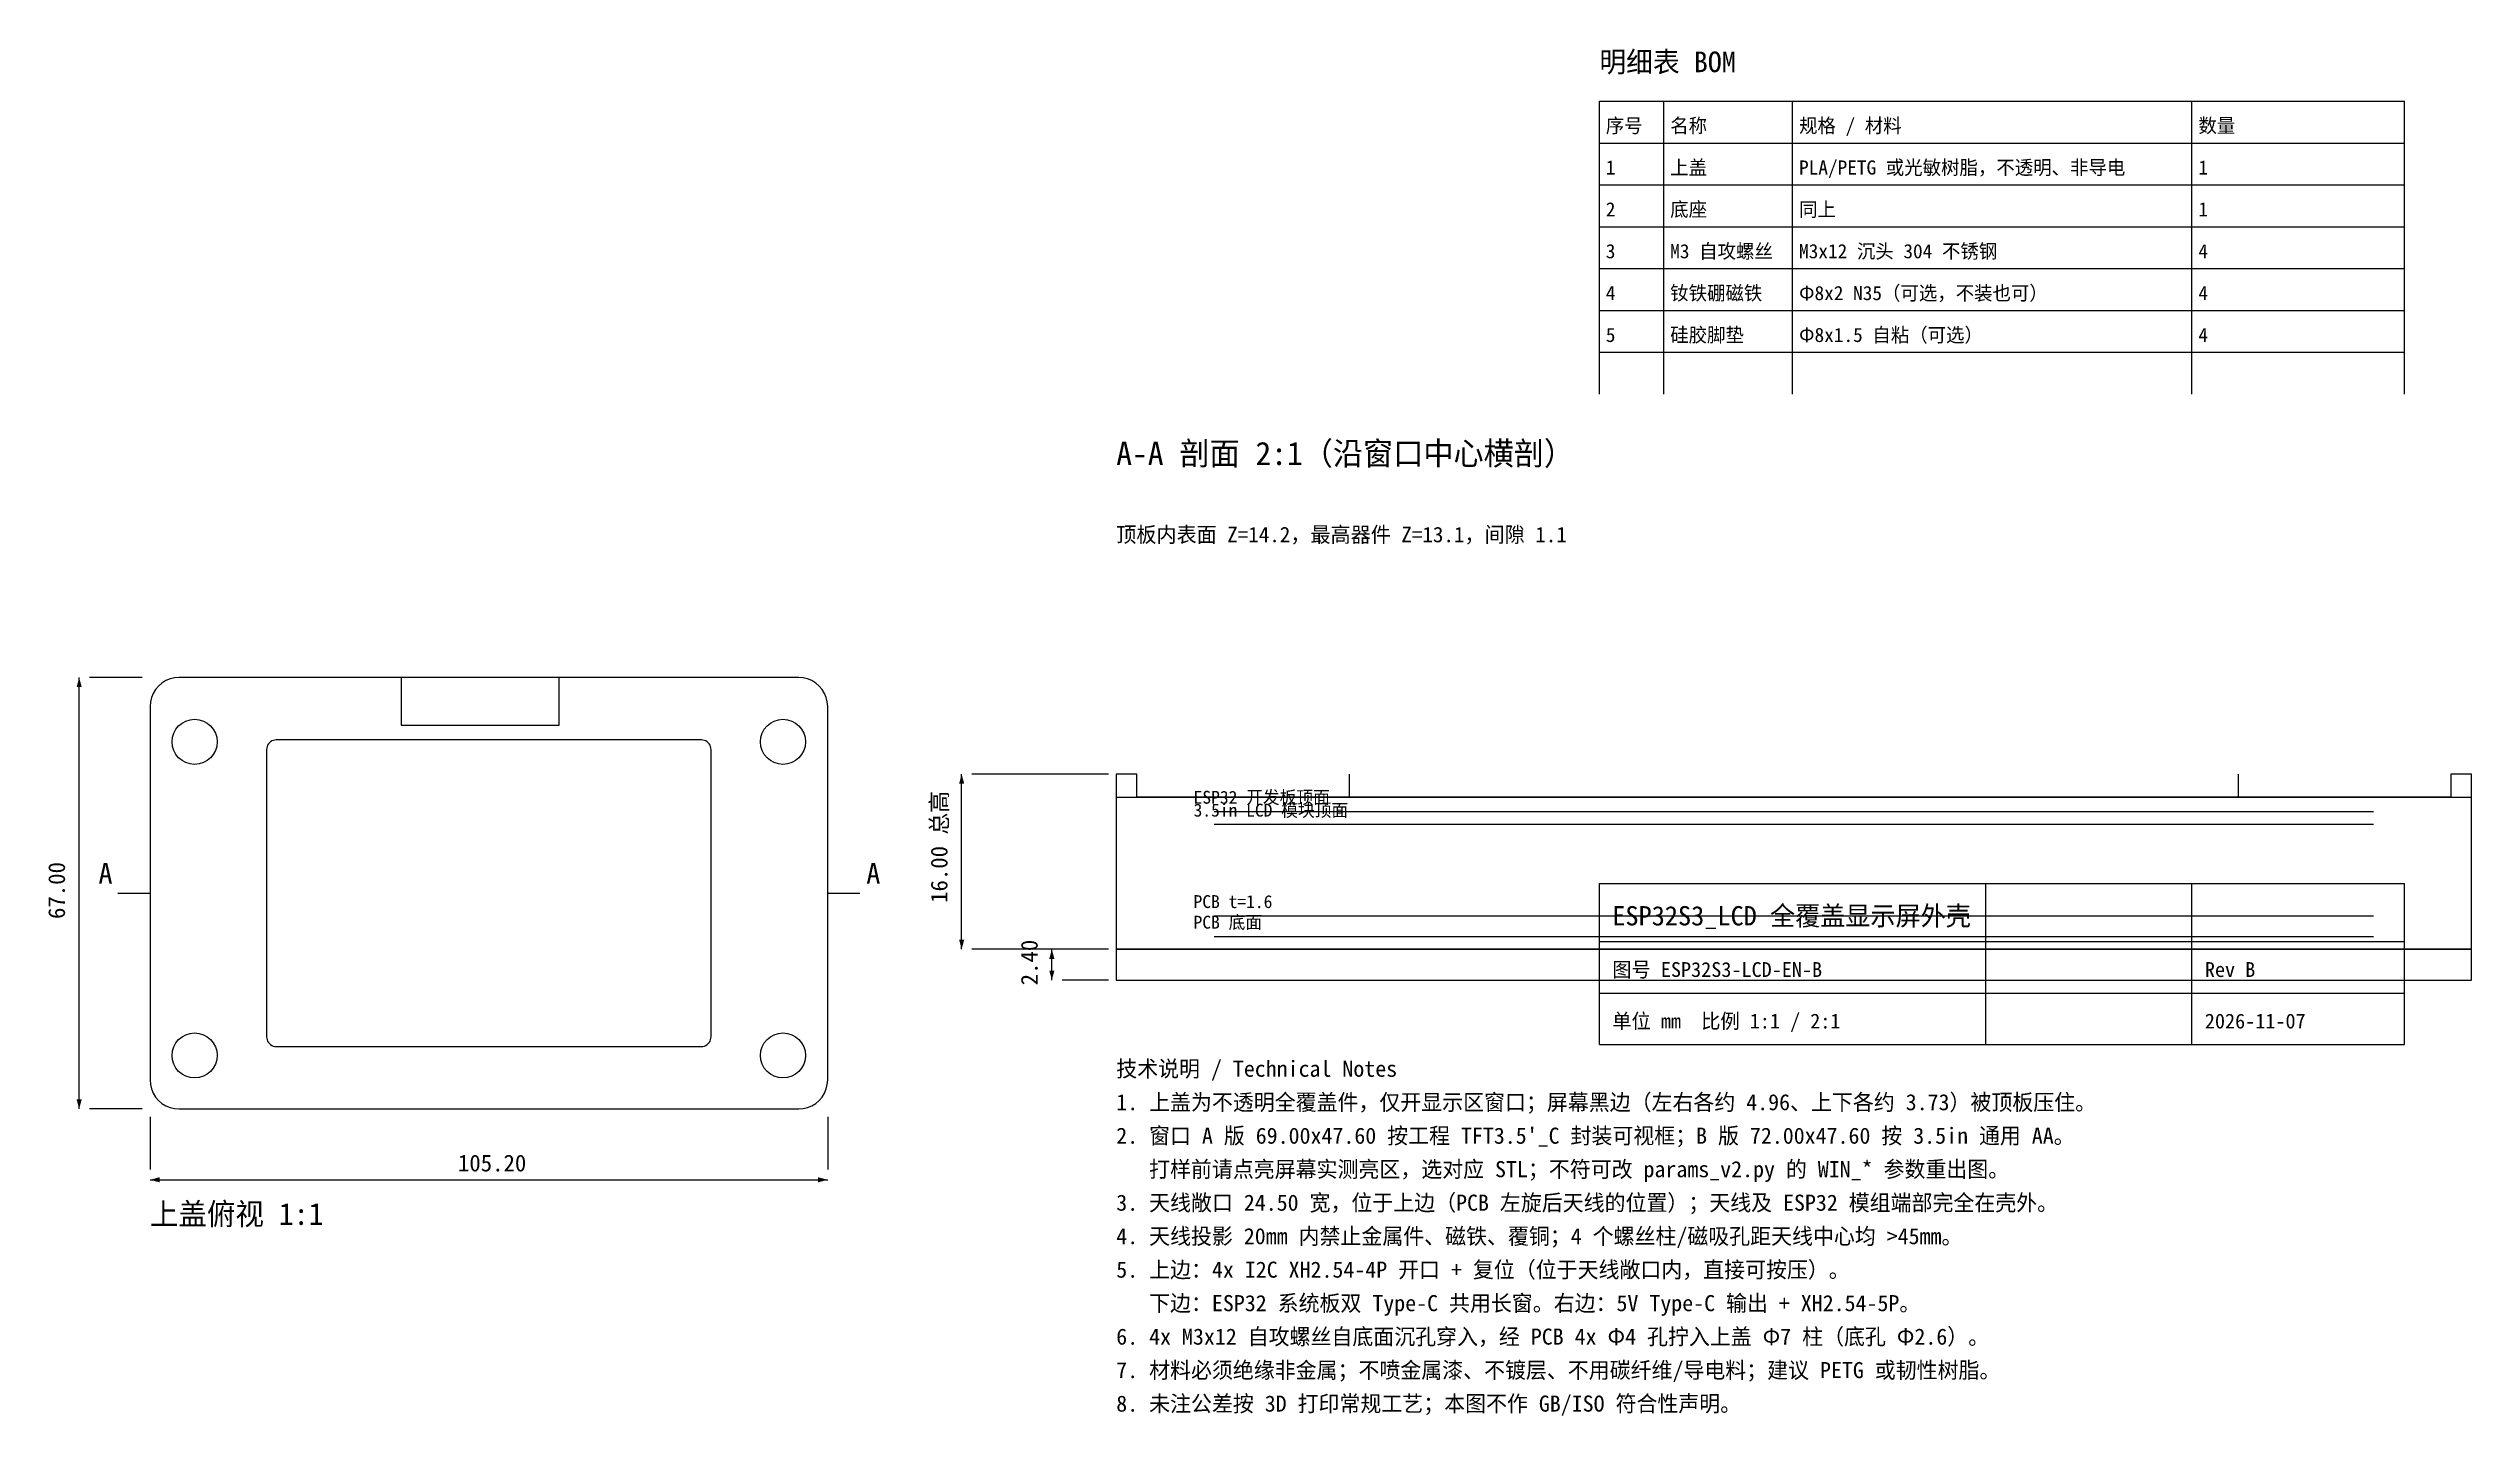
# Model space of a CAD drawing. Header units: millimetres. Extents: x -16 to 360, y -48 to 165.
import ezdxf

# ---------------------------------------------------------------- set-up
doc = ezdxf.new("R2010")
doc.units = ezdxf.units.MM
for name, color, linetype in [('ANT', 2, 'Continuous'), ('CENTER', 8, 'Continuous'), ('DIM', 4, 'Continuous'), ('HOLE', 1, 'Continuous'), ('NOTE', 6, 'Continuous'), ('OUTLINE', 7, 'Continuous'), ('PCB_REF', 8, 'Continuous'), ('SECTION', 5, 'Continuous'), ('TABLE', 7, 'Continuous'), ('TEXT', 7, 'Continuous'), ('WINDOW', 1, 'Continuous')]:
    doc.layers.add(name, color=color, linetype=linetype)

msp = doc.modelspace()

# ---------------------------------------------------------------- linework, layer by layer
at = {"layer": 'ANT'}
msp.add_lwpolyline([(39, 59.6), (63.5, 59.6), (63.5, 67), (39, 67)], close=True, dxfattribs=at)
at = {"layer": 'CENTER'}
msp.add_line((150, 48.4), (360.4, 48.4), dxfattribs=at)
at = {"layer": 'DIM'}
for p, q in [((-11, 0), (-11, 67)), ((-1.2, 67), (-9.4, 67)), ((126, 24.8), (126, 52)), ((148.8, 52), (127.6, 52)), ((148.8, 24.8), (127.6, 24.8)), ((140, 20), (140, 24.8)), ((148.8, 24.8), (141.6, 24.8)), ((148.8, 20), (141.6, 20)), ((-1.2, 0), (-9.4, 0)), ((0, -1.2), (0, -9.4)), ((105.2, -1.2), (105.2, -9.4)), ((0, -11), (105.2, -11))]:
    msp.add_line(p, q, dxfattribs=at)
for points in [[(-11, 67), (-10.6, 65.5), (-11.4, 65.5)], [(126, 52), (126.4, 50.5), (125.6, 50.5)], [(126, 24.8), (126.4, 26.3), (125.6, 26.3)], [(140, 24.8), (140.4, 23.3), (139.6, 23.3)], [(140, 20), (140.4, 21.5), (139.6, 21.5)], [(-11, 0), (-10.6, 1.5), (-11.4, 1.5)], [(0, -11), (1.5, -10.6), (1.5, -11.4)], [(105.2, -11), (103.7, -10.6), (103.7, -11.4)]]:
    msp.add_solid(points, dxfattribs=at)
at = {"layer": 'HOLE'}
for centre in [(6.92, 57.01), (98.26, 57.01), (6.92, 8.31), (98.26, 8.31)]:
    msp.add_circle(centre, 3.5, dxfattribs=at)
at = {"layer": 'OUTLINE'}
msp.add_lwpolyline([(105.2, 62.5), (105.14, 63.2), (104.98, 63.89), (104.71, 64.54), (104.34, 65.15), (103.88, 65.68), (103.35, 66.14), (102.74, 66.51), (102.09, 66.78), (101.4, 66.94), (100.7, 67), (4.5, 67), (3.8, 66.94), (3.11, 66.78), (2.46, 66.51), (1.85, 66.14), (1.32, 65.68), (0.86, 65.15), (0.49, 64.54), (0.22, 63.89), (0.06, 63.2), (0, 62.5), (0, 4.5), (0.06, 3.8), (0.22, 3.11), (0.49, 2.46), (0.86, 1.85), (1.32, 1.32), (1.85, 0.86), (2.46, 0.49), (3.11, 0.22), (3.8, 0.06), (4.5, 0), (100.7, 0), (101.4, 0.06), (102.09, 0.22), (102.74, 0.49), (103.35, 0.86), (103.88, 1.32), (104.34, 1.85), (104.71, 2.46), (104.98, 3.11), (105.14, 3.8), (105.2, 4.5)], close=True, dxfattribs=at)
at = {"layer": 'PCB_REF'}
for p, q in [((165.2, 46.2), (345.2, 46.2)), ((165.2, 44.2), (345.2, 44.2)), ((165.2, 30), (345.2, 30)), ((165.2, 26.8), (345.2, 26.8))]:
    msp.add_line(p, q, dxfattribs=at)
at = {"layer": 'SECTION'}
for p, q in [((186.2, 48.4), (186.2, 52)), ((324.2, 48.4), (324.2, 52)), ((-5, 33.5), (0, 33.5)), ((105.2, 33.5), (110.2, 33.5))]:
    msp.add_line(p, q, dxfattribs=at)
for points in [[(150, 24.8), (360.4, 24.8), (360.4, 52), (357.2, 52), (357.2, 48.4), (153.2, 48.4), (153.2, 52), (150, 52)], [(150, 20), (360.4, 20), (360.4, 24.8), (150, 24.8)]]:
    msp.add_lwpolyline(points, close=True, dxfattribs=at)
at = {"layer": 'TABLE'}
for p, q in [((225, 111), (225, 156.5)), ((225, 156.5), (350, 156.5)), ((235, 111), (235, 156.5)), ((255, 111), (255, 156.5)), ((317, 111), (317, 156.5)), ((350, 111), (350, 156.5)), ((225, 150), (350, 150)), ((225, 143.5), (350, 143.5)), ((225, 137), (350, 137)), ((225, 130.5), (350, 130.5)), ((225, 124), (350, 124)), ((225, 117.5), (350, 117.5)), ((225, 10), (225, 35)), ((225, 35), (350, 35)), ((285, 10), (285, 35)), ((317, 10), (317, 35)), ((350, 10), (350, 35)), ((225, 26), (350, 26)), ((225, 18), (350, 18)), ((225, 10), (350, 10))]:
    msp.add_line(p, q, dxfattribs=at)
at = {"layer": 'WINDOW'}
msp.add_lwpolyline([(87.1, 55.8), (87.08, 56.03), (87.03, 56.26), (86.94, 56.48), (86.81, 56.68), (86.66, 56.86), (86.48, 57.01), (86.28, 57.14), (86.06, 57.23), (85.83, 57.28), (85.6, 57.3), (19.6, 57.3), (19.37, 57.28), (19.14, 57.23), (18.92, 57.14), (18.72, 57.01), (18.54, 56.86), (18.39, 56.68), (18.26, 56.48), (18.17, 56.26), (18.12, 56.03), (18.1, 55.8), (18.1, 11.2), (18.12, 10.97), (18.17, 10.74), (18.26, 10.52), (18.39, 10.32), (18.54, 10.14), (18.72, 9.99), (18.92, 9.86), (19.14, 9.77), (19.37, 9.72), (19.6, 9.7), (85.6, 9.7), (85.83, 9.72), (86.06, 9.77), (86.28, 9.86), (86.48, 9.99), (86.66, 10.14), (86.81, 10.32), (86.94, 10.52), (87.03, 10.74), (87.08, 10.97), (87.1, 11.2)], close=True, dxfattribs=at)

# ---------------------------------------------------------------- texts
at = {"layer": 'DIM'}
for s, p in [('16.00 总高', (123.8, 32)), ('67.00', (-13.2, 29.5)), ('2.40', (137.8, 19.2))]:
    msp.add_text(s, height=2.6, rotation=90, dxfattribs=at).set_placement(p)
msp.add_text('105.20', height=2.6, dxfattribs=at).set_placement((47.8, -9.7))
at = {"layer": 'NOTE'}
for s, height, p in [('顶板内表面 Z=14.2，最高器件 Z=13.1，间隙 1.1', 2.4, (150, 88)), ('ESP32 开发板顶面', 2, (162, 47.4)), ('3.5in LCD 模块顶面', 2, (162, 45.4)), ('PCB t=1.6', 2, (162, 31.2)), ('PCB 底面', 2, (162, 28)), ('1. 上盖为不透明全覆盖件，仅开显示区窗口；屏幕黑边（左右各约 4.96、上下各约 3.73）被顶板压住。', 2.5, (150, -0.2)), ("2. 窗口 A 版 69.00x47.60 按工程 TFT3.5'_C 封装可视框；B 版 72.00x47.60 按 3.5in 通用 AA。", 2.5, (150, -5.4)), ('   打样前请点亮屏幕实测亮区，选对应 STL；不符可改 params_v2.py 的 WIN_* 参数重出图。', 2.5, (150, -10.6)), ('3. 天线敞口 24.50 宽，位于上边（PCB 左旋后天线的位置）；天线及 ESP32 模组端部完全在壳外。', 2.5, (150, -15.8)), ('4. 天线投影 20mm 内禁止金属件、磁铁、覆铜；4 个螺丝柱/磁吸孔距天线中心均 >45mm。', 2.5, (150, -21)), ('5. 上边：4x I2C XH2.54-4P 开口 + 复位（位于天线敞口内，直接可按压）。', 2.5, (150, -26.2)), ('   下边：ESP32 系统板双 Type-C 共用长窗。右边：5V Type-C 输出 + XH2.54-5P。', 2.5, (150, -31.4)), ('6. 4x M3x12 自攻螺丝自底面沉孔穿入，经 PCB 4x Φ4 孔拧入上盖 Φ7 柱（底孔 Φ2.6）。', 2.5, (150, -36.6)), ('7. 材料必须绝缘非金属；不喷金属漆、不镀层、不用碳纤维/导电料；建议 PETG 或韧性树脂。', 2.5, (150, -41.8)), ('8. 未注公差按 3D 打印常规工艺；本图不作 GB/ISO 符合性声明。', 2.5, (150, -47))]:
    msp.add_text(s, height=height, dxfattribs=at).set_placement(p)
at = {"layer": 'SECTION'}
for p in [(-8, 35), (111.2, 35)]:
    msp.add_text('A', height=3.2, dxfattribs=at).set_placement(p)
at = {"layer": 'TABLE'}
for s, p in [('序号', (226, 151.6)), ('名称', (236, 151.6)), ('规格 / 材料', (256, 151.6)), ('数量', (318, 151.6)), ('1', (226, 145.1)), ('上盖', (236, 145.1)), ('PLA/PETG 或光敏树脂，不透明、非导电', (256, 145.1)), ('1', (318, 145.1)), ('2', (226, 138.6)), ('底座', (236, 138.6)), ('同上', (256, 138.6)), ('1', (318, 138.6)), ('3', (226, 132.1)), ('M3 自攻螺丝', (236, 132.1)), ('M3x12 沉头 304 不锈钢', (256, 132.1)), ('4', (318, 132.1)), ('钕铁硼磁铁', (236, 125.6)), ('Φ8x2 N35（可选，不装也可）', (256, 125.6)), ('4', (226, 125.6)), ('4', (318, 125.6)), ('5', (226, 119.1)), ('硅胶脚垫', (236, 119.1)), ('Φ8x1.5 自粘（可选）', (256, 119.1)), ('4', (318, 119.1))]:
    msp.add_text(s, height=2.2, dxfattribs=at).set_placement(p)
at = {"layer": 'TEXT'}
for s, height, p in [('明细表 BOM', 3.2, (225, 161)), ('A-A 剖面 2:1（沿窗口中心横剖）', 3.6, (150, 100)), ('ESP32S3_LCD 全覆盖显示屏外壳', 3, (227, 28.5)), ('图号 ESP32S3-LCD-EN-B', 2.3, (227, 20.5)), ('Rev B', 2.3, (319, 20.5)), ('单位 mm  比例 1:1 / 2:1', 2.3, (227, 12.5)), ('2026-11-07', 2.3, (319, 12.5)), ('技术说明 / Technical Notes', 2.5, (150, 5)), ('上盖俯视 1:1', 3.4, (0, -18))]:
    msp.add_text(s, height=height, dxfattribs=at).set_placement(p)

doc.saveas('drawing.dxf')
